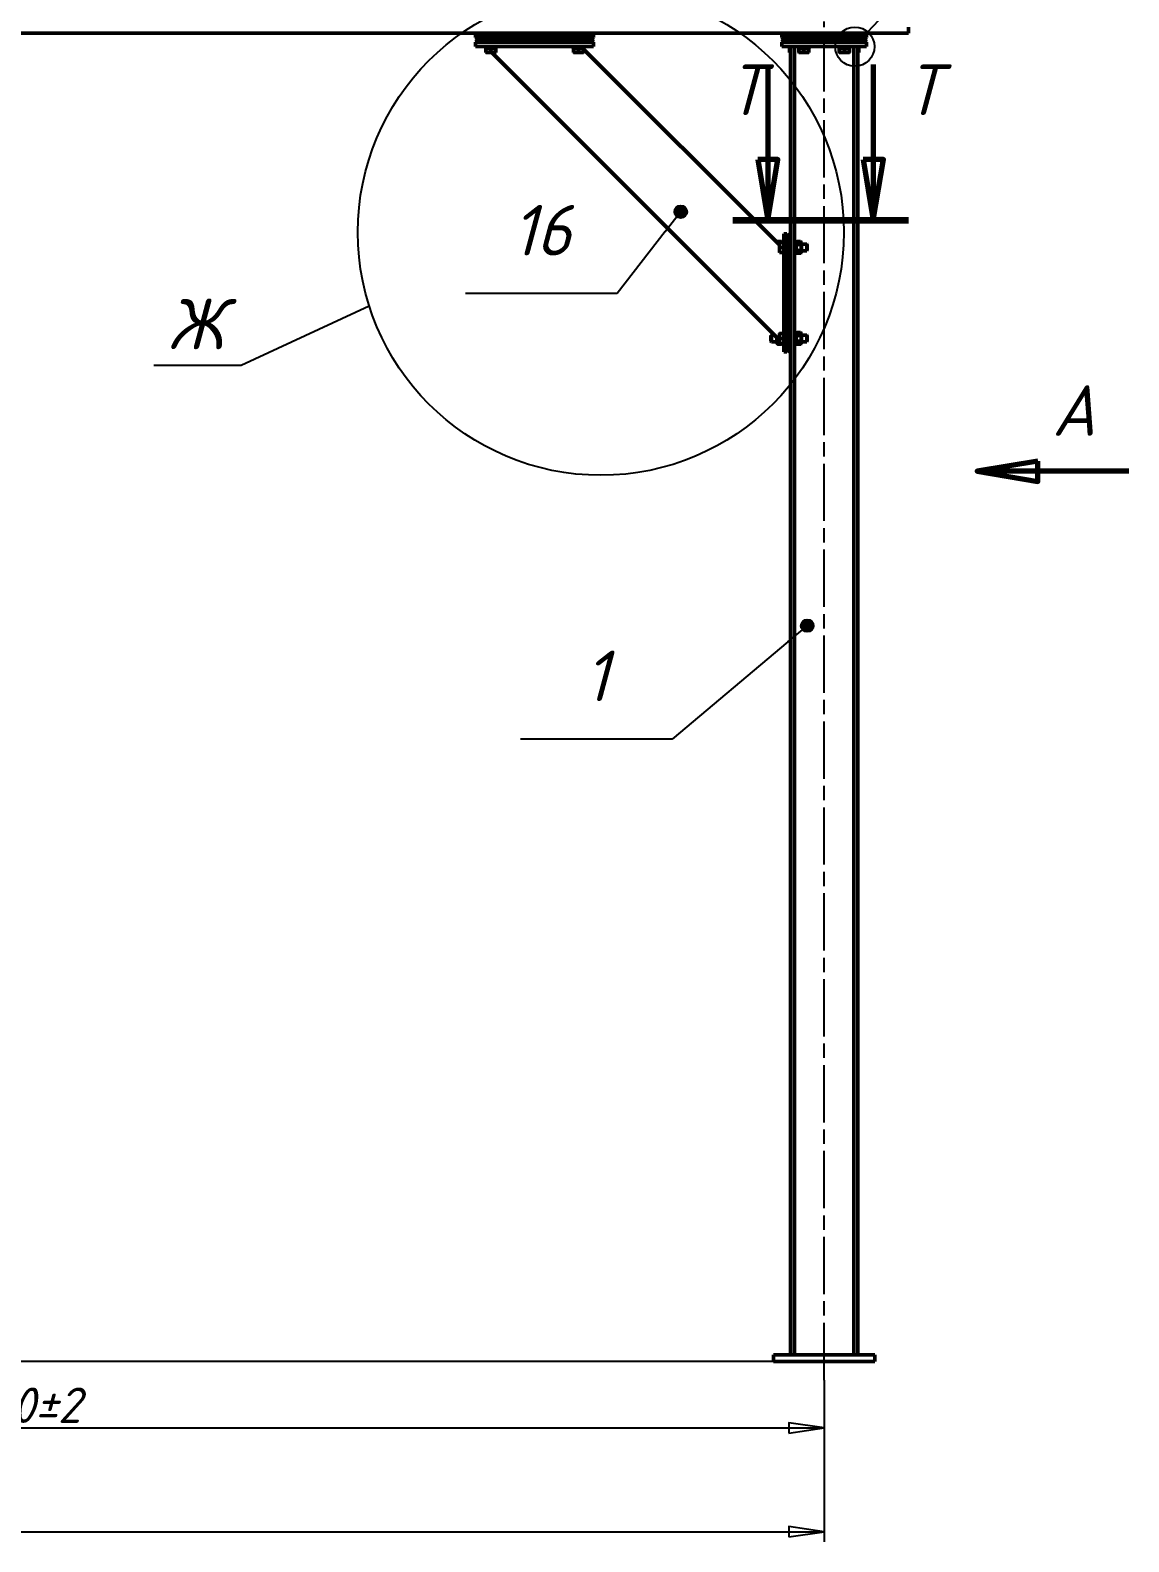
# Model space of a CAD drawing. Header units: millimetres. Extents: x 0 to 25230, y 0 to 17820.
# Drawn here: x 10143 to 13403, y 10717 to 15204 of the extents above; entities that cross this region are included whole.
import ezdxf

# ---------------------------------------------------------------- set-up
doc = ezdxf.new("R2010")
doc.units = ezdxf.units.MM
doc.header["$LTSCALE"] = 30
doc.linetypes.add('CHAIN', pattern=[0.7087, 0.4724, -0.0591, 0.1181, -0.0591])
for name, color, linetype, lineweight in [('Видимый контур (ГОСТ)', 7, 'Continuous', 50), ('Граница выносного элемента (ГОСТ)', 7, 'Continuous', 25), ('Линия  разреза (ГОСТ)', 7, 'CHAIN', 70), ('Обозначение (ГОСТ)', 7, 'Continuous', 25), ('Осевая линия (ГОСТ)', 7, 'Continuous', 25), ('Размер (ГОСТ)', 7, 'Continuous', 25)]:
    doc.layers.add(name, color=color, linetype=linetype, lineweight=lineweight)
doc.styles.add('Обычный текст (ГОСТ)', font='GOST Common Italic.ttf')
doc.styles.add('Увеличенный текст (ГОСТ)', font='GOST Common Italic.ttf')
doc.dimstyles.new('Обычный (ГОСТ)', dxfattribs={"dimscale": 30, "dimtxt": 3.5, "dimasz": 3.5, "dimexe": 1, "dimexo": 0, "dimgap": 0.5, "dimtad": 1, "dimrnd": 1e-08, "dimtxsty": 'Обычный текст (ГОСТ)', "dimblk": 'Filled-1', "dimcen": 0.09, "dimdle": 15, "dimclrd": 256, "dimclre": 256, "dimclrt": 256, "dimazin": 2, "dimtfac": 0.714286, "dimtdec": 3, "dimtmove": 0, "dimatfit": 3, "dimfxl": 1, "dimtolj": 1, "dimlwd": 25, "dimlwe": 25, "dimarcsym": 0})

# ---------------------------------------------------------------- blocks, each defined once
blk = doc.blocks.new('Filled-1')
at = {"color": 0}
for p, q in [((0, 0), (-1, 0.143)), ((-1, 0.143), (-1, -0.143)), ((-1, 0), (0, 0)), ((-1, -0.143), (0, 0))]:
    blk.add_line(p, q, dxfattribs=at)
at = {"color": 0, "flags": 128}
blk.add_lwpolyline([(-1, -0.143), (0, 0), (-1, 0.143), (-1, -0.143)], dxfattribs=at)
at = {"color": 0}
blk.add_solid([(-1, -0.143), (0, 0), (-1, 0.143), (-1, -0.143)], dxfattribs=at)
blk = doc.blocks.new('*D121')
at = {"layer": 'Defpoints', "color": 0, "linetype": 'Continuous', "transparency": 16777216}
for p in [(2899, 11197.4), (12499, 11197.4), (12499, 10747.4)]:
    blk.add_point(p, dxfattribs=at)
at = {"layer": 'Размер (ГОСТ)', "linetype": 'Continuous', "lineweight": 25, "transparency": 16777216}
for p, q in [((2899, 11197.4), (2899, 10717.4)), ((12499, 11197.4), (12499, 10717.4)), ((3004, 10747.4), (12394, 10747.4))]:
    blk.add_line(p, q, dxfattribs=at)
at = {"layer": 'Размер (ГОСТ)', "linetype": 'Continuous', "lineweight": 25, "transparency": 16777216, "xscale": 105, "yscale": 105, "zscale": 105, "rotation": 180}
blk.add_blockref('Filled-1', (2899, 10747.4), dxfattribs=at)
at = {"layer": 'Размер (ГОСТ)', "linetype": 'Continuous', "lineweight": 25, "transparency": 16777216, "xscale": 105, "yscale": 105, "zscale": 105}
blk.add_blockref('Filled-1', (12499, 10747.4), dxfattribs=at)
at = {"layer": 'Размер (ГОСТ)', "linetype": 'Continuous', "lineweight": 25, "transparency": 16777216, "insert": (7522.7, 10867.4), "char_height": 105, "attachment_point": 1, "style": 'Обычный текст (ГОСТ)'}
blk.add_mtext('\\A1;\\fGOST Common|b0|i1;9600*', dxfattribs=at)
blk = doc.blocks.new('*D122')
at = {"layer": 'Defpoints', "color": 0, "linetype": 'Continuous', "transparency": 16777216}
for p in [(12499, 11197.4), (7699, 11142), (12499, 11055.3)]:
    blk.add_point(p, dxfattribs=at)
at = {"layer": 'Размер (ГОСТ)', "linetype": 'Continuous', "lineweight": 25, "transparency": 16777216}
for p, q in [((12499, 11197.4), (12499, 11025.3)), ((7699, 11142), (7699, 11025.3)), ((7804, 11055.3), (12394, 11055.3))]:
    blk.add_line(p, q, dxfattribs=at)
at = {"layer": 'Размер (ГОСТ)', "linetype": 'Continuous', "lineweight": 25, "transparency": 16777216, "xscale": 105, "yscale": 105, "zscale": 105, "rotation": 180}
blk.add_blockref('Filled-1', (7699, 11055.3), dxfattribs=at)
at = {"layer": 'Размер (ГОСТ)', "linetype": 'Continuous', "lineweight": 25, "transparency": 16777216, "xscale": 105, "yscale": 105, "zscale": 105}
blk.add_blockref('Filled-1', (12499, 11055.3), dxfattribs=at)
at = {"layer": 'Размер (ГОСТ)', "linetype": 'Continuous', "lineweight": 25, "transparency": 16777216, "insert": (9868.9, 11175.3), "char_height": 105, "attachment_point": 1, "style": 'Обычный текст (ГОСТ)'}
blk.add_mtext('\\A1;\\fGOST Common|b0|i1;4800±2', dxfattribs=at)
blk = doc.blocks.new('2dTransSection0')
at = {"layer": 'Линия  разреза (ГОСТ)', "linetype": 'Continuous'}
for p, q in [((437.76, 464.17), (431.76, 463.17)), ((437.76, 462.17), (437.76, 464.17)), ((437.76, 463.17), (431.76, 463.17)), ((431.76, 463.17), (437.76, 462.17)), ((446.76, 463.17), (437.76, 463.17))]:
    blk.add_line(p, q, dxfattribs=at)
at = {"layer": 'Линия  разреза (ГОСТ)', "linetype": 'Continuous', "flags": 128}
blk.add_lwpolyline([(437.76, 464.17), (431.76, 463.17), (437.76, 462.17), (437.76, 464.17)], dxfattribs=at)
at = {"layer": 'Линия  разреза (ГОСТ)'}
blk.add_solid([(437.76, 464.17), (431.76, 463.17), (437.76, 462.17), (437.76, 464.17)], dxfattribs=at)
at = {"layer": 'Линия  разреза (ГОСТ)', "insert": (439.18, 466.67), "char_height": 5, "attachment_point": 7, "style": 'Увеличенный текст (ГОСТ)'}
blk.add_mtext('А', dxfattribs=at)
blk = doc.blocks.new('Номера позиций1')
at = {"layer": 'Обозначение (ГОСТ)'}
h = blk.add_hatch(color=256, dxfattribs=at)
edge = h.paths.add_edge_path(flags=0)
edge.add_arc((414.97, 447.89), 0.625, 0, 360)
for p, q in [((413.05, 446.29), (414.49, 447.49)), ((413.05, 446.29), (401.6, 436.67)), ((401.6, 436.67), (386.6, 436.67))]:
    blk.add_line(p, q, dxfattribs=at)
blk.add_circle((414.97, 447.89), 0.625, dxfattribs=at)
at = {"layer": 'Обозначение (ГОСТ)', "insert": (394.1, 442.92), "char_height": 5, "attachment_point": 5, "style": 'Увеличенный текст (ГОСТ)'}
blk.add_mtext('1', dxfattribs=at)
blk = doc.blocks.new('Номера позиций6')
at = {"layer": 'Обозначение (ГОСТ)'}
h = blk.add_hatch(color=256, dxfattribs=at)
edge = h.paths.add_edge_path(flags=0)
edge.add_arc((402.45, 488.85), 0.625, 0, 360)
for p, q in [((400.91, 486.88), (402.06, 488.36)), ((400.91, 486.88), (396.16, 480.77)), ((396.16, 480.77), (381.16, 480.77))]:
    blk.add_line(p, q, dxfattribs=at)
blk.add_circle((402.45, 488.85), 0.625, dxfattribs=at)
at = {"layer": 'Обозначение (ГОСТ)', "insert": (388.66, 487.02), "char_height": 5, "attachment_point": 5, "style": 'Увеличенный текст (ГОСТ)'}
blk.add_mtext('16', dxfattribs=at)
blk = doc.blocks.new('2dDetail1')
at = {"layer": 'Граница выносного элемента (ГОСТ)'}
for p, q in [((371.65, 479.49), (358.96, 473.62)), ((358.96, 473.62), (350.34, 473.62))]:
    blk.add_line(p, q, dxfattribs=at)
blk.add_circle((394.55, 486.81), 24.04, dxfattribs=at)
at = {"layer": 'Граница выносного элемента (ГОСТ)', "insert": (351.72, 475.24), "char_height": 5, "attachment_point": 7, "style": 'Увеличенный текст (ГОСТ)'}
blk.add_mtext('Ж', dxfattribs=at)
blk = doc.blocks.new('2dDetail2')
at = {"layer": 'Граница выносного элемента (ГОСТ)'}
for p, q in [((420.94, 506.64), (434.07, 520.59)), ((434.07, 520.59), (442.18, 520.59))]:
    blk.add_line(p, q, dxfattribs=at)
blk.add_circle((419.67, 505.18), 1.94, dxfattribs=at)
at = {"layer": 'Граница выносного элемента (ГОСТ)', "insert": (437.14, 522.21), "char_height": 5, "attachment_point": 7, "style": 'Увеличенный текст (ГОСТ)'}
blk.add_mtext('М', dxfattribs=at)
blk = doc.blocks.new('*D166')
at = {"layer": 'Defpoints', "color": 0, "linetype": 'Continuous', "transparency": 16777216}
for p in [(1147.6, 15507.4), (1899, 15507.4), (12349, 11252.4)]:
    blk.add_point(p, dxfattribs=at)
at = {"layer": 'Размер (ГОСТ)', "linetype": 'Continuous', "lineweight": 25, "transparency": 16777216}
for p, q in [((1899, 15507.4), (1117.6, 15507.4)), ((1147.6, 11357.4), (1147.6, 15402.4)), ((12349, 11252.4), (1117.6, 11252.4))]:
    blk.add_line(p, q, dxfattribs=at)
at = {"layer": 'Размер (ГОСТ)', "linetype": 'Continuous', "lineweight": 25, "transparency": 16777216, "xscale": 105, "yscale": 105, "zscale": 105}
for p, rotation in [((1147.6, 15507.4), 90), ((1147.6, 11252.4), 270)]:
    blk.add_blockref('Filled-1', p, dxfattribs=dict(at, rotation=rotation))
at = {"layer": 'Размер (ГОСТ)', "linetype": 'Continuous', "lineweight": 25, "transparency": 16777216, "insert": (1027.6, 13149.8), "char_height": 105, "attachment_point": 1, "rotation": 90, "style": 'Обычный текст (ГОСТ)'}
blk.add_mtext('\\A1;\\fGOST Common|b0|i1;4255±2', dxfattribs=at)
blk = doc.blocks.new('2dTransSection4')
at = {"layer": 'Линия  разреза (ГОСТ)', "linetype": 'Continuous'}
for p, q in [((411.07, 503.42), (411.07, 494.02)), ((421.49, 503.42), (421.49, 494.02)), ((410.07, 494.02), (411.07, 488.02)), ((412.07, 494.02), (410.07, 494.02)), ((411.07, 494.02), (411.07, 488.02)), ((411.07, 488.02), (412.07, 494.02)), ((420.49, 494.02), (421.49, 488.02)), ((422.49, 494.02), (420.49, 494.02)), ((421.49, 494.02), (421.49, 488.02)), ((421.49, 488.02), (422.49, 494.02))]:
    blk.add_line(p, q, dxfattribs=at)
at = {"layer": 'Линия  разреза (ГОСТ)', "linetype": 'Continuous', "lineweight": 140}
blk.add_line((407.59, 488.02), (424.97, 488.02), dxfattribs=at)
at = {"layer": 'Линия  разреза (ГОСТ)', "linetype": 'Continuous', "flags": 128}
for points in [[(410.07, 494.02), (411.07, 488.02), (412.07, 494.02), (410.07, 494.02)], [(420.49, 494.02), (421.49, 488.02), (422.49, 494.02), (420.49, 494.02)]]:
    blk.add_lwpolyline(points, dxfattribs=at)
at = {"layer": 'Линия  разреза (ГОСТ)'}
for points in [[(410.07, 494.02), (411.07, 488.02), (412.07, 494.02), (410.07, 494.02)], [(420.49, 494.02), (421.49, 488.02), (422.49, 494.02), (420.49, 494.02)]]:
    blk.add_solid(points, dxfattribs=at)
at = {"layer": 'Линия  разреза (ГОСТ)', "char_height": 5, "attachment_point": 7, "style": 'Увеличенный текст (ГОСТ)'}
for insert in [(407.15, 498.42), (424.72, 498.42)]:
    blk.add_mtext('Т', dxfattribs=dict(at, insert=insert))

msp = doc.modelspace()

# ---------------------------------------------------------------- linework, layer by layer
at = {"layer": 'Видимый контур (ГОСТ)'}
for p, q in [((12749.018, 15212.936), (12749.018, 15195.436)), ((7658.018, 15195.436), (12749.018, 15195.436)), ((11465.018, 15195.436), (11465.018, 15185.436)), ((11465.018, 15185.436), (11815.018, 15185.436)), ((11465.018, 15182.436), (11465.018, 15185.436)), ((11815.018, 15182.436), (11465.018, 15182.436)), ((11465.018, 15182.436), (11472.018, 15175.436)), ((11472.018, 15175.436), (11465.018, 15168.436)), ((11465.018, 15168.436), (11815.018, 15168.436)), ((11465.018, 15168.436), (11465.018, 15155.436)), ((11472.018, 15175.436), (11808.018, 15175.436)), ((11808.018, 15175.436), (11472.018, 15175.436)), ((11808.018, 15175.436), (11815.018, 15182.436)), ((11815.018, 15168.436), (11808.018, 15175.436)), ((11815.018, 15185.436), (11815.018, 15195.436)), ((11815.018, 15182.436), (11815.018, 15185.436)), ((11815.018, 15168.436), (11815.018, 15155.436)), ((12373.018, 15195.436), (12373.018, 15185.436)), ((12373.018, 15185.436), (12625.018, 15185.436)), ((12373.018, 15185.436), (12373.018, 15182.436)), ((12380.018, 15175.436), (12373.018, 15182.436)), ((12625.018, 15182.436), (12373.018, 15182.436)), ((12380.018, 15175.436), (12373.018, 15168.436)), ((12373.018, 15168.436), (12625.018, 15168.436)), ((12373.018, 15155.436), (12373.018, 15168.436)), ((12618.018, 15175.436), (12380.018, 15175.436)), ((12380.018, 15175.436), (12618.018, 15175.436)), ((12618.018, 15175.436), (12625.018, 15182.436)), ((12618.018, 15175.436), (12625.018, 15168.436)), ((12625.018, 15185.436), (12625.018, 15195.436)), ((12625.018, 15185.436), (12625.018, 15182.436)), ((12625.018, 15155.436), (12625.018, 15168.436)), ((11815.018, 15155.436), (11465.018, 15155.436)), ((11494.768, 15155.436), (11494.768, 15150.436)), ((11495.018, 15150.436), (11494.768, 15150.436)), ((11495.018, 15150.436), (11500.136, 15150.436)), ((11495.018, 15139.709), (11495.018, 15150.436)), ((11495.018, 15139.709), (11495.018, 15138.369)), ((11495.768, 15137.936), (11495.018, 15138.369)), ((11524.268, 15137.936), (11495.768, 15137.936)), ((11504.9, 15150.436), (11500.136, 15150.436)), ((11504.9, 15150.436), (11510.018, 15150.436)), ((11509.018, 15155.436), (11510.838, 15150.436)), ((11510.018, 15150.436), (11515.136, 15150.436)), ((11510.018, 15139.709), (11510.018, 15150.436)), ((11512.838, 15150.436), (11511.018, 15155.436)), ((12366.518, 14284.053), (11512.635, 15137.936)), ((11519.9, 15150.436), (11515.136, 15150.436)), ((11519.9, 15150.436), (11525.018, 15150.436)), ((11524.268, 15137.936), (11525.018, 15138.369)), ((11525.018, 15139.709), (11525.018, 15150.436)), ((11525.268, 15150.436), (11525.018, 15150.436)), ((11525.018, 15138.369), (11525.018, 15139.709)), ((11525.268, 15155.436), (11525.268, 15150.436)), ((11754.768, 15155.436), (11754.768, 15150.436)), ((11755.018, 15150.436), (11754.768, 15150.436)), ((11755.018, 15150.436), (11760.136, 15150.436)), ((11755.018, 15139.709), (11755.018, 15150.436)), ((11755.018, 15139.709), (11755.018, 15138.369)), ((11755.768, 15137.936), (11755.018, 15138.369)), ((11784.268, 15137.936), (11755.768, 15137.936)), ((11764.9, 15150.436), (11760.136, 15150.436)), ((11764.9, 15150.436), (11770.018, 15150.436)), ((11769.018, 15155.436), (11770.838, 15150.436)), ((11770.018, 15150.436), (11775.136, 15150.436)), ((11770.018, 15139.709), (11770.018, 15150.436)), ((11772.838, 15150.436), (11771.018, 15155.436)), ((11779.9, 15150.436), (11775.136, 15150.436)), ((11779.9, 15150.436), (11785.018, 15150.436)), ((11784.268, 15137.936), (11785.018, 15138.369)), ((11785.018, 15139.709), (11785.018, 15150.436)), ((11785.268, 15150.436), (11785.018, 15150.436)), ((12366.518, 14566.895), (11785.018, 15148.395)), ((11785.018, 15138.369), (11785.018, 15139.709)), ((11785.268, 15155.436), (11785.268, 15150.436)), ((12373.018, 15155.436), (12625.018, 15155.436)), ((12396.268, 15155.436), (12396.268, 15150.436)), ((12396.518, 15150.436), (12396.268, 15150.436)), ((12396.518, 15150.436), (12399.018, 15150.436)), ((12396.518, 15139.709), (12396.518, 15150.436)), ((12396.518, 15139.709), (12396.518, 15138.369)), ((12397.268, 15137.936), (12396.518, 15138.369)), ((12399.018, 15137.936), (12397.268, 15137.936)), ((12399.018, 11272.436), (12399.018, 15155.436)), ((12411.018, 11272.436), (12411.018, 15155.436)), ((12423.768, 15155.436), (12423.768, 15150.436)), ((12424.018, 15150.436), (12423.768, 15150.436)), ((12424.018, 15150.436), (12429.136, 15150.436)), ((12424.018, 15139.709), (12424.018, 15150.436)), ((12424.018, 15139.709), (12424.018, 15138.369)), ((12424.768, 15137.936), (12424.018, 15138.369)), ((12453.268, 15137.936), (12424.768, 15137.936)), ((12433.9, 15150.436), (12429.136, 15150.436)), ((12433.9, 15150.436), (12439.018, 15150.436)), ((12438.018, 15155.436), (12439.838, 15150.436)), ((12439.018, 15150.436), (12444.136, 15150.436)), ((12439.018, 15139.709), (12439.018, 15150.436)), ((12441.838, 15150.436), (12440.018, 15155.436)), ((12448.9, 15150.436), (12444.136, 15150.436)), ((12448.9, 15150.436), (12454.018, 15150.436)), ((12453.268, 15137.936), (12454.018, 15138.369)), ((12454.018, 15139.709), (12454.018, 15150.436)), ((12454.268, 15150.436), (12454.018, 15150.436)), ((12454.018, 15138.369), (12454.018, 15139.709)), ((12454.268, 15155.436), (12454.268, 15150.436)), ((12543.768, 15155.436), (12543.768, 15150.436)), ((12544.018, 15150.436), (12543.768, 15150.436)), ((12544.018, 15150.436), (12549.136, 15150.436)), ((12544.018, 15139.709), (12544.018, 15150.436)), ((12544.018, 15139.709), (12544.018, 15138.369)), ((12544.768, 15137.936), (12544.018, 15138.369)), ((12573.268, 15137.936), (12544.768, 15137.936)), ((12553.9, 15150.436), (12549.136, 15150.436)), ((12553.9, 15150.436), (12559.018, 15150.436)), ((12558.018, 15155.436), (12559.838, 15150.436)), ((12559.018, 15150.436), (12564.136, 15150.436)), ((12559.018, 15139.709), (12559.018, 15150.436)), ((12561.838, 15150.436), (12560.018, 15155.436)), ((12568.9, 15150.436), (12564.136, 15150.436)), ((12568.9, 15150.436), (12574.018, 15150.436)), ((12573.268, 15137.936), (12574.018, 15138.369)), ((12574.018, 15139.709), (12574.018, 15150.436)), ((12574.268, 15150.436), (12574.018, 15150.436)), ((12574.018, 15138.369), (12574.018, 15139.709)), ((12574.268, 15155.436), (12574.268, 15150.436)), ((12587.018, 11272.436), (12587.018, 15155.436)), ((12599.018, 11272.436), (12599.018, 15155.436)), ((12599.018, 15150.436), (12601.518, 15150.436)), ((12600.768, 15137.936), (12599.018, 15137.936)), ((12600.768, 15137.936), (12601.518, 15138.369)), ((12601.518, 15139.709), (12601.518, 15150.436)), ((12601.518, 15138.369), (12601.518, 15139.709)), ((12379.018, 14599.436), (12388.018, 14599.436)), ((12379.018, 14249.436), (12379.018, 14599.436)), ((12399.018, 14588.436), (12388.018, 14599.436)), ((12388.018, 14599.436), (12388.018, 14249.436)), ((12359.235, 14574.178), (12360.724, 14576.757)), ((12360.724, 14576.757), (12372.312, 14576.757)), ((12365.317, 14568.096), (12366.518, 14568.096)), ((12366.518, 14573.686), (12366.951, 14574.436)), ((12366.518, 14545.186), (12366.518, 14573.686)), ((12366.518, 14545.186), (12366.951, 14544.436)), ((12368.291, 14574.436), (12366.951, 14574.436)), ((12366.951, 14544.436), (12368.291, 14544.436)), ((12368.291, 14574.436), (12379.018, 14574.436)), ((12368.291, 14559.436), (12379.018, 14559.436)), ((12368.291, 14544.436), (12379.018, 14544.436)), ((12373.652, 14574.436), (12372.312, 14576.757)), ((12411.018, 14574.686), (12416.018, 14574.686)), ((12416.018, 14562.256), (12411.018, 14560.436)), ((12411.018, 14558.436), (12416.018, 14560.256)), ((12411.018, 14544.186), (12416.018, 14544.186)), ((12415.518, 14562.074), (12415.518, 14560.074)), ((12416.018, 14573.802), (12417.724, 14576.757)), ((12416.018, 14574.686), (12416.018, 14562.256)), ((12416.018, 14560.256), (12416.018, 14544.186)), ((12416.018, 14545.07), (12417.724, 14542.116)), ((12429.312, 14576.757), (12417.724, 14576.757)), ((12429.312, 14568.096), (12417.724, 14568.096)), ((12429.312, 14550.776), (12417.724, 14550.776)), ((12429.312, 14542.116), (12417.724, 14542.116)), ((12431.518, 14572.936), (12429.312, 14576.757)), ((12431.518, 14545.936), (12429.312, 14542.116)), ((12431.518, 14545.936), (12431.518, 14572.936)), ((12431.518, 14569.436), (12447.351, 14569.436)), ((12431.518, 14549.436), (12447.351, 14549.436)), ((12447.351, 14549.436), (12447.351, 14569.436)), ((12449.018, 14567.769), (12447.351, 14569.436)), ((12449.018, 14551.103), (12447.351, 14549.436)), ((12449.018, 14567.769), (12449.018, 14551.103)), ((12341.018, 14297.769), (12342.685, 14299.436)), ((12341.018, 14281.103), (12341.018, 14297.769)), ((12341.018, 14281.103), (12342.685, 14279.436)), ((12342.685, 14299.436), (12342.685, 14279.436)), ((12351.135, 14299.436), (12342.685, 14299.436)), ((12358.518, 14279.436), (12342.685, 14279.436)), ((12358.518, 14292.053), (12358.518, 14275.936)), ((12358.518, 14275.936), (12360.724, 14272.116)), ((12360.724, 14280.776), (12366.518, 14280.776)), ((12360.724, 14272.116), (12372.312, 14272.116)), ((12366.518, 14303.686), (12366.951, 14304.436)), ((12366.518, 14275.186), (12366.518, 14303.686)), ((12366.518, 14275.186), (12366.951, 14274.436)), ((12368.291, 14304.436), (12366.951, 14304.436)), ((12366.951, 14274.436), (12368.291, 14274.436)), ((12368.291, 14304.436), (12379.018, 14304.436)), ((12368.291, 14289.436), (12379.018, 14289.436)), ((12368.291, 14274.436), (12379.018, 14274.436)), ((12373.652, 14274.436), (12372.312, 14272.116)), ((12379.018, 14271.553), (12376.135, 14274.436)), ((12411.018, 14304.686), (12416.018, 14304.686)), ((12416.018, 14292.256), (12411.018, 14290.436)), ((12411.018, 14288.436), (12416.018, 14290.256)), ((12411.018, 14274.186), (12416.018, 14274.186)), ((12415.518, 14292.074), (12415.518, 14290.074)), ((12416.018, 14303.802), (12417.724, 14306.757)), ((12416.018, 14304.686), (12416.018, 14292.256)), ((12416.018, 14290.256), (12416.018, 14274.186)), ((12416.018, 14275.07), (12417.724, 14272.116)), ((12429.312, 14306.757), (12417.724, 14306.757)), ((12429.312, 14298.096), (12417.724, 14298.096)), ((12429.312, 14280.776), (12417.724, 14280.776)), ((12429.312, 14272.116), (12417.724, 14272.116)), ((12431.518, 14302.936), (12429.312, 14306.757)), ((12431.518, 14275.936), (12429.312, 14272.116)), ((12431.518, 14275.936), (12431.518, 14302.936)), ((12431.518, 14299.436), (12447.351, 14299.436)), ((12431.518, 14279.436), (12447.351, 14279.436)), ((12447.351, 14279.436), (12447.351, 14299.436)), ((12449.018, 14297.769), (12447.351, 14299.436)), ((12449.018, 14281.103), (12447.351, 14279.436)), ((12449.018, 14297.769), (12449.018, 14281.103)), ((12379.018, 14249.436), (12388.018, 14249.436)), ((12399.018, 14260.436), (12388.018, 14249.436)), ((12349.018, 11252.436), (12349.018, 11272.436)), ((12349.018, 11272.436), (12649.018, 11272.436)), ((12649.018, 11252.436), (12649.018, 11272.436)), ((12349.018, 11252.436), (12649.018, 11252.436))]:
    msp.add_line(p, q, dxfattribs=at)
for points, weights in [([(11510.018, 15139.709), (11502.518, 15137.209), (11495.018, 15139.709)], [1.16025403784, 1.33974596216, 1.16025403784]), ([(11525.018, 15139.709), (11517.518, 15137.209), (11510.018, 15139.709)], [1.16025403784, 1.33974596216, 1.16025403784]), ([(11770.018, 15139.709), (11762.518, 15137.209), (11755.018, 15139.709)], [1.16025403784, 1.33974596216, 1.16025403784]), ([(11785.018, 15139.709), (11777.518, 15137.209), (11770.018, 15139.709)], [1.16025403784, 1.33974596216, 1.16025403784]), ([(12399.018, 15138.988), (12397.815, 15139.277), (12396.518, 15139.709)], [1.20684517687, 1.18776680047, 1.16025403784]), ([(12439.018, 15139.709), (12431.518, 15137.209), (12424.018, 15139.709)], [1.16025403784, 1.33974596216, 1.16025403784]), ([(12454.018, 15139.709), (12446.518, 15137.209), (12439.018, 15139.709)], [1.16025403784, 1.33974596216, 1.16025403784]), ([(12559.018, 15139.709), (12551.518, 15137.209), (12544.018, 15139.709)], [1.16025403784, 1.33974596216, 1.16025403784]), ([(12574.018, 15139.709), (12566.518, 15137.209), (12559.018, 15139.709)], [1.16025403784, 1.33974596216, 1.16025403784]), ([(12601.518, 15139.709), (12600.221, 15139.277), (12599.018, 15138.988)], [1.16025403784, 1.18776680046, 1.20684517686]), ([(12360.724, 14576.757), (12359.838, 14575.223), (12359.543, 14573.87)], [1, 1.04981678525, 1.0675494922]), ([(12368.291, 14559.436), (12365.791, 14566.936), (12368.291, 14574.436)], [1.16025403784, 1.33974596216, 1.16025403784]), ([(12368.291, 14544.436), (12365.791, 14551.936), (12368.291, 14559.436)], [1.16025403784, 1.33974596216, 1.16025403784]), ([(12373.346, 14574.436), (12373.019, 14575.533), (12372.312, 14576.757)], [1.0586772248, 1.03934546673, 1]), ([(12417.724, 14576.757), (12415.224, 14572.426), (12417.724, 14568.096)], [1, 1.15470053838, 1]), ([(12417.724, 14568.096), (12415.224, 14559.436), (12417.724, 14550.776)], [1, 1.15470053838, 1]), ([(12417.724, 14550.776), (12415.224, 14546.446), (12417.724, 14542.116)], [1, 1.15470053838, 1]), ([(12429.312, 14568.096), (12431.812, 14572.426), (12429.312, 14576.757)], [1, 1.15470053838, 1]), ([(12429.312, 14550.776), (12431.812, 14559.436), (12429.312, 14568.096)], [1, 1.15470053838, 1]), ([(12429.312, 14542.116), (12431.812, 14546.446), (12429.312, 14550.776)], [1, 1.15470053838, 1]), ([(12359.439, 14291.131), (12359.126, 14286.309), (12360.724, 14280.776)], [1.07393144354, 1.09361209825, 1]), ([(12360.724, 14280.776), (12358.224, 14276.446), (12360.724, 14272.116)], [1, 1.15470053838, 1]), ([(12368.291, 14289.436), (12365.791, 14296.936), (12368.291, 14304.436)], [1.16025403784, 1.33974596216, 1.16025403784]), ([(12368.291, 14274.436), (12365.791, 14281.936), (12368.291, 14289.436)], [1.16025403784, 1.33974596216, 1.16025403784]), ([(12372.312, 14272.116), (12373.019, 14273.339), (12373.346, 14274.436)], [1, 1.03934546673, 1.0586772248]), ([(12417.724, 14306.757), (12415.224, 14302.426), (12417.724, 14298.096)], [1, 1.15470053838, 1]), ([(12417.724, 14298.096), (12415.224, 14289.436), (12417.724, 14280.776)], [1, 1.15470053838, 1]), ([(12417.724, 14280.776), (12415.224, 14276.446), (12417.724, 14272.116)], [1, 1.15470053838, 1]), ([(12429.312, 14298.096), (12431.812, 14302.426), (12429.312, 14306.757)], [1, 1.15470053838, 1]), ([(12429.312, 14280.776), (12431.812, 14289.436), (12429.312, 14298.096)], [1, 1.15470053838, 1]), ([(12429.312, 14272.116), (12431.812, 14276.446), (12429.312, 14280.776)], [1, 1.15470053838, 1])]:
    msp.add_rational_spline(points, weights, degree=2, dxfattribs=at)
at = {"layer": 'Осевая линия (ГОСТ)', "linetype": 'CHAIN', "ltscale": 11.993792}
msp.add_line((12499.018, 11197.436), (12499.018, 15230.436), dxfattribs=at)

# ---------------------------------------------------------------- block references
at = {"layer": 'Граница выносного элемента (ГОСТ)', "xscale": 30, "yscale": 30, "zscale": 30}
for name in ['2dDetail2', '2dDetail1']:
    msp.add_blockref(name, (0, 0), dxfattribs=at)
at = {"layer": 'Линия  разреза (ГОСТ)', "xscale": 30, "yscale": 30, "zscale": 30}
for name in ['2dTransSection4', '2dTransSection0']:
    msp.add_blockref(name, (0, 0), dxfattribs=at)
at = {"layer": 'Обозначение (ГОСТ)', "xscale": 30, "yscale": 30, "zscale": 30}
for name in ['Номера позиций6', 'Номера позиций1']:
    msp.add_blockref(name, (0, 0), dxfattribs=at)

# ---------------------------------------------------------------- dimensions: what is measured, and where the dimension line sits
at = {"layer": 'Размер (ГОСТ)', "linetype": 'Continuous', "lineweight": 25}
for base, p1, p2, angle, picture, middle in [((1147.627, 15507.436), (12349.018, 11252.436), (1899.018, 15507.436), 90, '*D166', (1147.627, 13379.936)), ((12499.018, 11055.28), (7699.018, 11142.05), (12499.018, 11197.436), 180, '*D122', (10099.018, 11055.28))]:
    dim = msp.add_linear_dim(base=base, p1=p1, p2=p2, angle=angle, text='\\fGOST Common|b0|i1;<>±2', dimstyle='Обычный (ГОСТ)', override={"dimgap": 0.5, "dimdec": 2, "dimtol": 0, "dimlim": 0, "dimtp": 0, "dimtm": 0, "dimtdec": 3, "dimtofl": 0, "dimatfit": 1}, dxfattribs=at)
    dim.commit()
    dim.dimension.update_dxf_attribs({"geometry": picture, "text_midpoint": middle, "dimtype": 160})
dim = msp.add_linear_dim(base=(12499.018, 10747.436), p1=(2899.018, 11197.436), p2=(12499.018, 11197.436), text='\\fGOST Common|b0|i1;<>*', dimstyle='Обычный (ГОСТ)', override={"dimgap": 0.5, "dimdec": 2, "dimtol": 0, "dimlim": 0, "dimtp": 0, "dimtm": 0, "dimtdec": 3, "dimtofl": 0, "dimatfit": 1}, dxfattribs=at)
dim.commit()
dim.dimension.update_dxf_attribs({"geometry": '*D121', "text_midpoint": (7699.018, 10747.436), "dimtype": 160})

doc.saveas('drawing.dxf')
